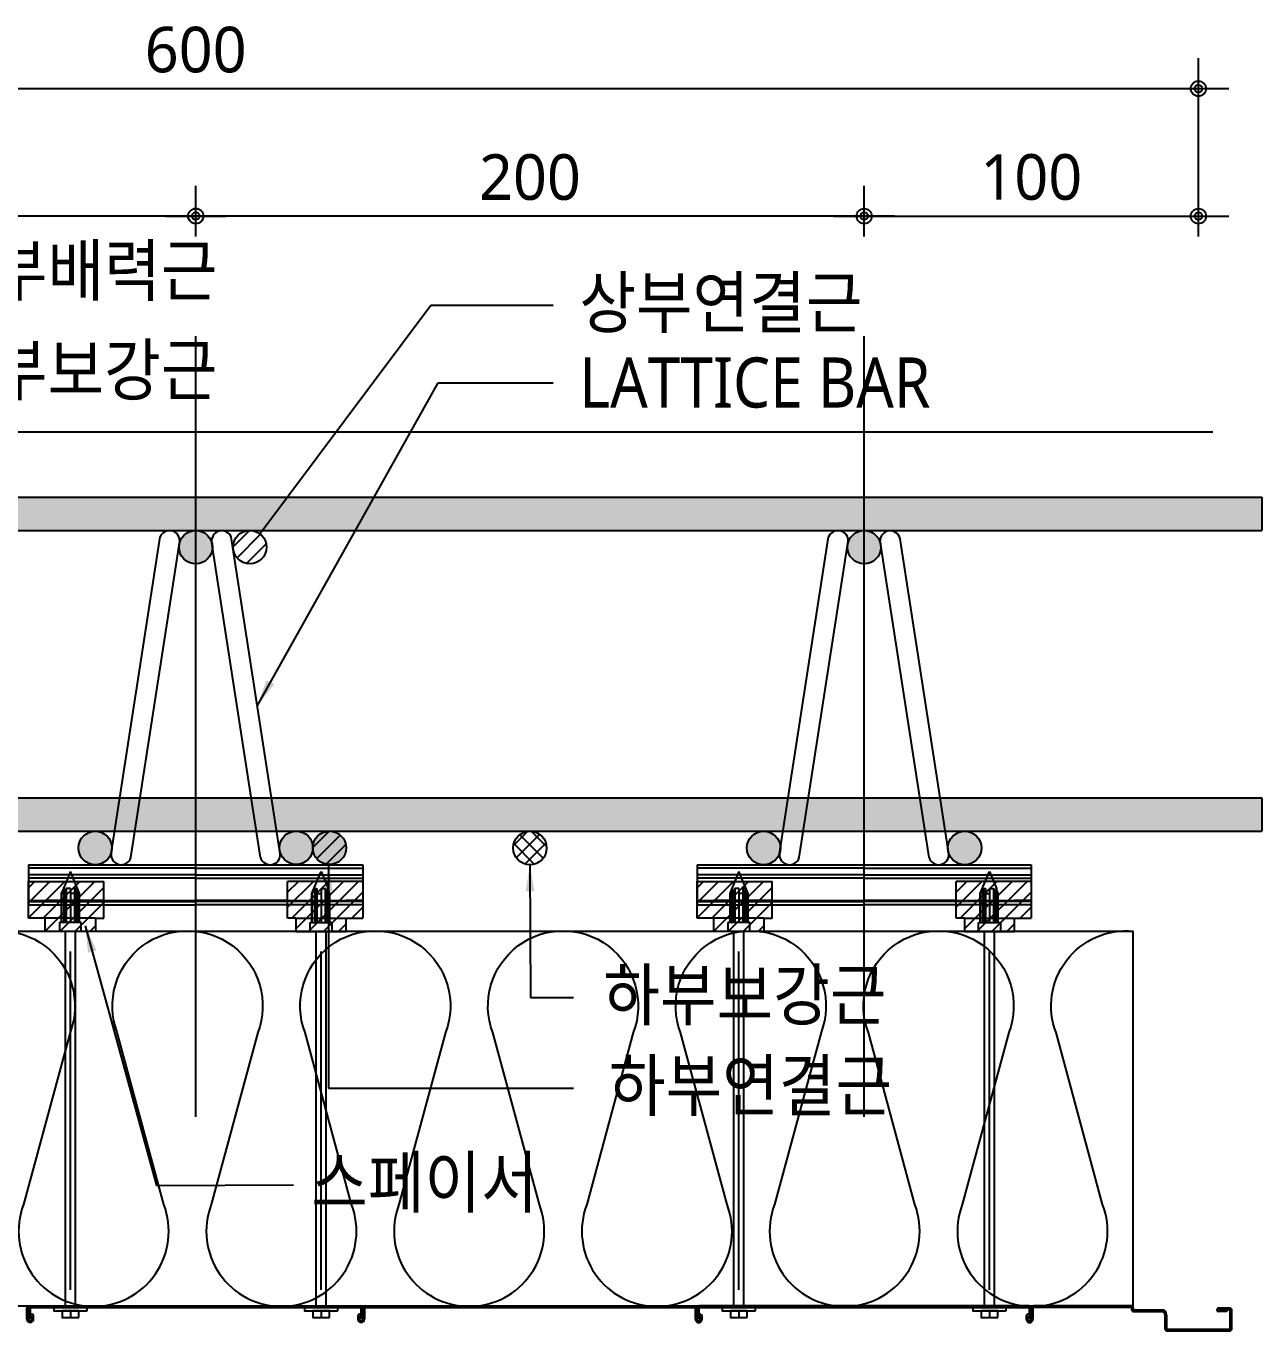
# Model space of a CAD drawing. Extents: x 10983 to 44623, y -18406 to 11294.
# Drawn here: x 13161 to 13974, y 2994 to 3853 of the extents above; entities that cross this region are included whole.
import ezdxf

# ---------------------------------------------------------------- set-up
doc = ezdxf.new("R2010")
doc.units = 0
doc.header["$LTSCALE"] = 100
doc.header["$MEASUREMENT"] = 0
doc.header["$PDMODE"] = 3
doc.header["$PDSIZE"] = 10
doc.linetypes.add('CEN', pattern=[62, 60, -1, 0, -1])
doc.layers.get('0').update_dxf_attribs({"linetype": 'CONTINUOUS'})
doc.layers.get('Defpoints').update_dxf_attribs({"color": 165, "linetype": 'CONTINUOUS'})
for name, color, linetype in [('D-TEX3', 9, 'CONTINUOUS'), ('DECK-CEN', 1, 'CEN'), ('DECK-LATTICE', 7, 'CONTINUOUS'), ('DECK-MAIN BAR', 2, 'CONTINUOUS'), ('E2', 7, 'CONTINUOUS'), ('INSUL', 8, 'CONTINUOUS'), ('TG-DIM', 7, 'CONTINUOUS'), ('스페이서', 9, 'CONTINUOUS'), ('이름', 7, 'CONTINUOUS')]:
    doc.layers.add(name, color=color, linetype=linetype)
doc.styles.add('H', font='malgun.ttf', dxfattribs={"width": 0.9})
doc.styles.add('SY Panel', font='malgun.ttf')
doc.styles.add('VICON TEXT', font='malgun.ttf')
doc.styles.add('맑은 고딕', font='malgun.ttf')
doc.dimstyles.new('SY-SHAPE DIM', dxfattribs={"dimscale": 2.5, "dimtxt": 12, "dimasz": 7, "dimexe": 3, "dimexo": 3, "dimgap": 1.5, "dimtad": 1, "dimdec": 0, "dimlunit": 6, "dimtxsty": 'SY Panel', "dimcen": 2.5, "dimclrt": 4, "dimadec": 0, "dimazin": 0, "dimtfac": 1, "dimtdec": 0, "dimtix": 1, "dimtmove": 0, "dimatfit": 3, "dimfxl": 1, "dimarcsym": 0})
doc.dimstyles.new('숫자치수선', dxfattribs={"dimscale": 0, "dimtxt": 15, "dimasz": 7, "dimexe": 0.5, "dimexo": 0.5, "dimgap": 4, "dimtad": 1, "dimdec": 4, "dimdsep": 46, "dimtxsty": '맑은 고딕', "dimcen": 0, "dimclrd": 256, "dimclre": 256, "dimclrt": 7, "dimaunit": 3, "dimadec": 0, "dimazin": 0, "dimtfac": 1, "dimtdec": 4, "dimtix": 1, "dimtmove": 2, "dimatfit": 3, "dimldrblk": 'CLOSEDBLANK', "dimfxl": 1, "dimtolj": 1, "dimarcsym": 0})

# ---------------------------------------------------------------- blocks, each defined once
blk = doc.blocks.new('DIMDOT')
at = {"color": 0}
blk.add_line((-2, 0), (2, 0), dxfattribs=at)
for radius in [0.5, 0.25]:
    blk.add_circle((0, 0), radius, dxfattribs=at)
blk = doc.blocks.new('*D69')
at = {"layer": 'Defpoints', "color": 0, "ltscale": 0.5}
for p in [(2432.51, 4102.17), (1112.51, 4004.34), (2432.51, 4004.34)]:
    blk.add_point(p, dxfattribs=at)
at = {"layer": '이름', "lineweight": -2}
for p, q in [((1112.51, 4004.84), (1112.51, 4122.17)), ((2432.51, 4004.84), (2432.51, 4122.17)), ((1122.51, 4102.17), (2422.51, 4102.17))]:
    blk.add_line(p, q, dxfattribs=at)
at = {"layer": '이름', "lineweight": -2, "ltscale": 0.5, "xscale": 10, "yscale": 10, "zscale": 10, "rotation": 180}
blk.add_blockref('DIMDOT', (1112.51, 4102.17), dxfattribs=at)
at = {"layer": '이름', "lineweight": -2, "ltscale": 0.5, "xscale": 10, "yscale": 10, "zscale": 10}
blk.add_blockref('DIMDOT', (2432.51, 4102.17), dxfattribs=at)
at = {"layer": '이름', "color": 7, "ltscale": 0.5, "insert": (1772.51, 4127.67), "char_height": 30, "attachment_point": 5, "style": 'VICON TEXT'}
blk.add_mtext('\\A1;600', dxfattribs=at)
blk = doc.blocks.new('_ClosedBlank')
at = {"color": 0, "linetype": 'ByBlock', "lineweight": -2}
for p, q in [((-1, 0.167), (0, 0)), ((-1, 0.167), (-1, -0.167)), ((0, 0), (-1, -0.167))]:
    blk.add_line(p, q, dxfattribs=at)
blk = doc.blocks.new('*D70')
at = {"layer": 'Defpoints', "color": 0, "ltscale": 0.5}
for p in [(1772.51, 4018.27), (1772.51, 4004.34), (2212.51, 4004.34)]:
    blk.add_point(p, dxfattribs=at)
at = {"layer": '이름', "lineweight": -2}
for p, q in [((1772.51, 4004.84), (1772.51, 4038.27)), ((2212.51, 4004.84), (2212.51, 4038.27)), ((2202.51, 4018.27), (1782.51, 4018.27))]:
    blk.add_line(p, q, dxfattribs=at)
at = {"layer": '이름', "lineweight": -2, "ltscale": 0.5, "xscale": 10, "yscale": 10, "zscale": 10, "rotation": 180}
blk.add_blockref('DIMDOT', (1772.51, 4018.27), dxfattribs=at)
at = {"layer": '이름', "lineweight": -2, "ltscale": 0.5, "xscale": 10, "yscale": 10, "zscale": 10}
blk.add_blockref('DIMDOT', (2212.51, 4018.27), dxfattribs=at)
at = {"layer": '이름', "color": 7, "ltscale": 0.5, "insert": (1992.51, 4043.77), "char_height": 30, "attachment_point": 5, "style": 'VICON TEXT'}
blk.add_mtext('\\A1;200', dxfattribs=at)
blk = doc.blocks.new('*D71')
at = {"layer": 'Defpoints', "color": 0, "ltscale": 0.5}
for p in [(1332.51, 4018.3), (1332.51, 4004.34), (1772.51, 4004.34)]:
    blk.add_point(p, dxfattribs=at)
at = {"layer": '이름', "lineweight": -2}
for p, q in [((1332.51, 4004.84), (1332.51, 4038.3)), ((1772.51, 4004.84), (1772.51, 4038.3)), ((1762.51, 4018.3), (1342.51, 4018.3))]:
    blk.add_line(p, q, dxfattribs=at)
at = {"layer": '이름', "lineweight": -2, "ltscale": 0.5, "xscale": 10, "yscale": 10, "zscale": 10, "rotation": 180}
blk.add_blockref('DIMDOT', (1332.51, 4018.3), dxfattribs=at)
at = {"layer": '이름', "lineweight": -2, "ltscale": 0.5, "xscale": 10, "yscale": 10, "zscale": 10}
blk.add_blockref('DIMDOT', (1772.51, 4018.3), dxfattribs=at)
at = {"layer": '이름', "color": 7, "ltscale": 0.5, "insert": (1552.51, 4043.8), "char_height": 30, "attachment_point": 5, "style": 'VICON TEXT'}
blk.add_mtext('\\A1;200', dxfattribs=at)
blk = doc.blocks.new('*D73')
at = {"layer": 'Defpoints', "color": 0, "ltscale": 0.5}
for p in [(2432.51, 4018.25), (2212.51, 4004.34), (2432.51, 4004.34)]:
    blk.add_point(p, dxfattribs=at)
at = {"layer": '이름', "lineweight": -2}
for p, q in [((2212.51, 4004.84), (2212.51, 4038.25)), ((2432.51, 4004.84), (2432.51, 4038.25)), ((2222.51, 4018.25), (2422.51, 4018.25))]:
    blk.add_line(p, q, dxfattribs=at)
at = {"layer": '이름', "lineweight": -2, "ltscale": 0.5, "xscale": 10, "yscale": 10, "zscale": 10, "rotation": 180}
blk.add_blockref('DIMDOT', (2212.51, 4018.25), dxfattribs=at)
at = {"layer": '이름', "lineweight": -2, "ltscale": 0.5, "xscale": 10, "yscale": 10, "zscale": 10}
blk.add_blockref('DIMDOT', (2432.51, 4018.25), dxfattribs=at)
at = {"layer": '이름', "color": 7, "ltscale": 0.5, "insert": (2322.51, 4043.83), "char_height": 30, "attachment_point": 5, "style": 'VICON TEXT'}
blk.add_mtext('\\A1;100', dxfattribs=at)
blk = doc.blocks.new('TERA -INF')
at = {"layer": 'DECK-LATTICE', "true_color": 0xc7c8ca}
h = blk.add_hatch(color=9, dxfattribs=at)
h.dxf.hatch_style = 1
h.paths.add_polyline_path([(1090.50678, 3833.37185), (1090.50678, 3811.37185), (2474.3069, 3811.37185), (2474.3069, 3833.37185)])
h = blk.add_hatch(color=9, dxfattribs=at)
h.dxf.hatch_style = 1
h.paths.add_polyline_path([(2474.3069, 3635.35988), (2262.473, 3635.35988), (2265.87043, 3613.35988), (2474.3069, 3613.35988)])
h.paths.add_polyline_path([(2249.11752, 3635.35988), (2175.89615, 3635.35988), (2172.49855, 3613.35988), (2252.51514, 3613.35988)])
h.paths.add_polyline_path([(2162.54092, 3635.35988), (1822.473, 3635.35988), (1825.87043, 3613.35988), (2159.1434, 3613.35988)])
h.paths.add_polyline_path([(2175.89615, 3635.35988), (2162.54092, 3635.35988), (2159.1434, 3613.35988), (2172.49855, 3613.35988)])
h.paths.add_polyline_path([(2262.473, 3635.35988), (2249.11752, 3635.35988), (2252.51514, 3613.35988), (2265.87043, 3613.35988)])
h.paths.add_polyline_path([(1822.473, 3635.35988), (1809.11752, 3635.35988), (1812.51514, 3613.35988), (1825.87043, 3613.35988)])
h.paths.add_polyline_path([(1809.11752, 3635.35988), (1735.89615, 3635.35988), (1732.49855, 3613.35988), (1812.51514, 3613.35988)])
h.paths.add_polyline_path([(1735.89615, 3635.35988), (1722.54092, 3635.35988), (1719.1434, 3613.35988), (1732.49855, 3613.35988)])
h.paths.add_polyline_path([(1722.54092, 3635.35988), (1382.473, 3635.35988), (1385.87043, 3613.35988), (1719.1434, 3613.35988)])
h.paths.add_polyline_path([(1382.473, 3635.35988), (1369.11752, 3635.35988), (1372.51514, 3613.35988), (1385.87043, 3613.35988)])
h.paths.add_polyline_path([(1369.11752, 3635.35988), (1295.89615, 3635.35988), (1292.49855, 3613.35988), (1372.51514, 3613.35988)])
h.paths.add_polyline_path([(1295.89615, 3635.35988), (1282.54092, 3635.35988), (1279.1434, 3613.35988), (1292.49855, 3613.35988)])
h.paths.add_polyline_path([(1282.54092, 3635.35988), (1090.50678, 3635.35988), (1090.50678, 3613.35988), (1279.1434, 3613.35988)])
at = {"layer": 'DECK-MAIN BAR'}
h = blk.add_hatch(color=166, dxfattribs=at)
h.dxf.hatch_style = 1
h.paths.add_polyline_path([(1343.50685, 3800.35987, 1), (1321.50685, 3800.35987, 1)])
h.paths.add_polyline_path([(1783.50685, 3800.35987, 1), (1761.50685, 3800.35987, 1)])
h.paths.add_polyline_path([(2223.50685, 3800.35987, 1), (2201.50685, 3800.35987, 1)])
h = blk.add_hatch(dxfattribs=at)
h.set_pattern_fill('ANSI31', color=166, scale=2.2)
h.set_pattern_definition([(45, (-9341.8025, 1408.5886), (-4.939141, 4.939141), [])])
h.paths.add_polyline_path([(1819.11779, 3800.39151, 0.396802902), (1808.77528, 3811.37185), (1807.4603, 3811.37185, 0.396802902), (1797.11779, 3800.39151, 1)])
h = blk.add_hatch(color=14, dxfattribs=at)
h.dxf.hatch_style = 1
h.paths.add_polyline_path([(1277.33438, 3602.35988, 1), (1255.33438, 3602.35988, 1)])
h.paths.add_polyline_path([(1409.67939, 3602.35988, 1), (1387.67939, 3602.35988, 1)])
h.paths.add_polyline_path([(1717.33439, 3602.35988, 1), (1695.33439, 3602.35988, 1)])
h.paths.add_polyline_path([(1871.55204, 3602.47063, -0.948000914), (1849.61465, 3601.29862, -0.947147647), (1827.67939, 3602.4903, -0.948000914), (1849.61678, 3603.66231, -0.947147647)])
h.paths.add_polyline_path([(2157.33438, 3602.35988, 1), (2135.33438, 3602.35988, 1)])
h.paths.add_polyline_path([(2289.67939, 3602.35988, 1), (2267.67939, 3602.35988, 1)])
h = blk.add_hatch(dxfattribs=at)
h.set_pattern_fill('ANSI31', color=14, scale=2.2)
h.set_pattern_definition([(45, (-9289.368, 1210.668), (-4.939141, 4.939141), [])])
h.paths.add_polyline_path([(1871.55204, 3602.47063, 0.396802902), (1861.20953, 3613.45096), (1859.89455, 3613.45096, 0.396802902), (1849.55204, 3602.47063, 1)])
h = blk.add_hatch(dxfattribs=at)
h.set_pattern_fill('ANSI37', color=14, scale=2.2)
h.set_pattern_definition([(45, (-8901.8025, 1210.577), (-4.939141, 4.939141), []), (135, (-8901.8025, 1210.577), (-4.939141, -4.939141), [])])
h.paths.add_polyline_path([(2003.50684, 3602.35988, 1), (1981.50684, 3602.35988, 1)])
at = {"layer": '스페이서'}
h = blk.add_hatch(dxfattribs=at)
h.set_pattern_fill('ANSI31', color=256, scale=2.2)
h.set_pattern_definition([(45, (-560.25, 4301.746), (-4.93914, 4.93914), [])])
h.paths.add_polyline_path([(1662.50685, 3580.35988), (1712.00685, 3580.35988), (1712.00685, 3556.15988), (1662.50685, 3556.15988)])
h.paths.add_polyline_path([(1673.50685, 3556.15988), (1706.50685, 3556.15988), (1706.50685, 3547.35988), (1673.50685, 3547.35988)])
h = blk.add_hatch(dxfattribs=at)
h.set_pattern_fill('ANSI31', color=256, scale=2.2)
h.set_pattern_definition([(45, (-722.621, 4301.746), (-4.93914, 4.93914), [])])
h.paths.add_polyline_path([(1882.50685, 3580.35988), (1833.00685, 3580.35988), (1833.00685, 3556.15988), (1882.50685, 3556.15988)])
h.paths.add_polyline_path([(1871.50685, 3556.15988), (1838.50685, 3556.15988), (1838.50685, 3547.35988), (1871.50685, 3547.35988)])
h = blk.add_hatch(dxfattribs=at)
h.set_pattern_fill('ANSI31', color=256, scale=2.2)
h.set_pattern_definition([(45, (-120.25, 4301.746), (-4.93914, 4.93914), [])])
h.paths.add_polyline_path([(2102.50685, 3580.35988), (2152.00685, 3580.35988), (2152.00685, 3556.15988), (2102.50685, 3556.15988)])
h.paths.add_polyline_path([(2113.50685, 3556.15988), (2146.50685, 3556.15988), (2146.50685, 3547.35988), (2113.50685, 3547.35988)])
h = blk.add_hatch(dxfattribs=at)
h.set_pattern_fill('ANSI31', color=256, scale=2.2)
h.set_pattern_definition([(45, (-282.621, 4301.746), (-4.93914, 4.93914), [])])
h.paths.add_polyline_path([(2322.50685, 3580.35988), (2273.00685, 3580.35988), (2273.00685, 3556.15988), (2322.50685, 3556.15988)])
h.paths.add_polyline_path([(2311.50685, 3556.15988), (2278.50685, 3556.15988), (2278.50685, 3547.35988), (2311.50685, 3547.35988)])
for p, q in [((1090.50678, 3876.25988), (2442.07697, 3876.25988)), ((1661.40685, 3292.20998), (1661.40685, 3299.35997)), ((1662.50688, 3292.20998), (1662.50688, 3299.35997)), ((1663.60681, 3299.35997), (1663.60681, 3294.40997)), ((1664.15688, 3301.00997), (1880.85684, 3301.00997)), ((1664.15688, 3299.90996), (1880.85684, 3299.90996)), ((1881.40681, 3294.40997), (1881.40681, 3299.35997)), ((1882.50684, 3292.20998), (1882.50684, 3299.35997)), ((1883.60683, 3299.35997), (1883.60683, 3292.20998)), ((1884.15684, 3301.00997), (2100.85686, 3301.00997)), ((1884.15684, 3299.90996), (2100.85686, 3299.90996)), ((2101.40683, 3292.20998), (2101.40683, 3299.35997)), ((2102.50686, 3292.20998), (2102.50686, 3299.35997)), ((2103.60684, 3299.35997), (2103.60684, 3294.40997)), ((2320.85685, 3301.00997), (2104.15686, 3301.00997)), ((2104.15686, 3299.90996), (2320.85685, 3299.90996)), ((2321.40684, 3294.40997), (2321.40684, 3299.35997)), ((2322.50685, 3292.20998), (2322.50685, 3299.35997)), ((2323.60683, 3299.35997), (2323.60683, 3292.20998)), ((2388.2869, 3301.00997), (2324.15685, 3301.00997)), ((2388.28731, 3299.90996), (2324.15685, 3299.90996)), ((2388.50685, 3299.68996), (2388.50685, 3298.58998)), ((2389.60686, 3299.68996), (2389.60686, 3298.58998)), ((2389.8268, 3298.36996), (2408.30685, 3298.36996)), ((2453.18691, 3299.46997), (2445.70684, 3299.46997)), ((2451.20685, 3298.36996), (2445.70684, 3298.36996)), ((2451.20685, 3298.36996), (2451.20685, 3297.26998)), ((2453.18691, 3298.36996), (2451.20685, 3298.36996)), ((2453.40685, 3285.82998), (2453.40685, 3298.14996)), ((2454.50685, 3285.82998), (2454.50685, 3298.14996)), ((1663.60681, 3292.20998), (1663.60681, 3294.40997)), ((1664.70685, 3292.20998), (1664.70685, 3294.40997)), ((1665.80688, 3292.20998), (1665.80688, 3294.40997)), ((1879.20684, 3294.40997), (1879.20684, 3292.20998)), ((1880.30683, 3294.40997), (1880.30683, 3292.20998)), ((1881.40681, 3294.40997), (1881.40681, 3292.20998)), ((2103.60684, 3292.20998), (2103.60684, 3294.40997)), ((2104.70683, 3292.20998), (2104.70683, 3294.40997)), ((2105.80686, 3292.20998), (2105.80686, 3294.40997)), ((2319.20685, 3294.40997), (2319.20685, 3292.20998)), ((2320.30683, 3294.40997), (2320.30683, 3292.20998)), ((2321.40684, 3294.40997), (2321.40684, 3292.20998)), ((2389.8268, 3297.26998), (2408.30685, 3297.26998)), ((2410.50684, 3295.06996), (2410.50684, 3285.82998)), ((2411.60685, 3295.06996), (2411.60685, 3285.82998)), ((2451.20685, 3297.26998), (2445.70684, 3297.26998)), ((2411.8268, 3285.60998), (2453.18691, 3285.60998)), ((2411.8268, 3284.50997), (2453.18691, 3284.50997))]:
    blk.add_line(p, q)
at = {"linetype": 'ByBlock'}
for p, q in [((1686.70685, 3299.90996), (1686.70685, 3547.35988)), ((1693.30685, 3299.90996), (1693.30685, 3547.35988)), ((1851.70685, 3299.90996), (1851.70685, 3547.35988)), ((1858.30685, 3299.90996), (1858.30685, 3547.35988)), ((2126.70685, 3299.90996), (2126.70685, 3547.35988)), ((2133.30685, 3299.90996), (2133.30685, 3547.35988)), ((2291.70685, 3299.90996), (2291.70685, 3547.35988)), ((2298.30685, 3299.90996), (2298.30685, 3547.35988)), ((1686.70685, 3301.00996), (1686.70685, 3534.15988)), ((1693.30685, 3301.00996), (1693.30685, 3534.15988)), ((1851.70685, 3301.00996), (1851.70685, 3534.15988)), ((1858.30685, 3301.00996), (1858.30685, 3534.15988)), ((2126.70685, 3301.00996), (2126.70685, 3534.15988)), ((2133.30685, 3301.00996), (2133.30685, 3534.15988)), ((2291.70685, 3301.00996), (2291.70685, 3534.15988)), ((2298.30685, 3301.00996), (2298.30685, 3534.15988))]:
    blk.add_line(p, q, dxfattribs=at)
for centre, radius, start, end in [((1660.85688, 3299.35997), 1.65, 0.00000865, 89.9999975), ((1660.85688, 3299.35997), 0.55, 0.00000865, 89.9999975), ((1664.15688, 3299.35997), 1.65, 89.9999975, 180), ((1664.15688, 3299.35997), 0.55, 89.9999975, 180), ((1880.85684, 3299.35997), 1.65, 0.00000865, 89.9999975), ((1880.85684, 3299.35997), 0.55, 0.00000865, 89.9999975), ((1884.15684, 3299.35997), 1.65, 89.9999975, 180), ((1884.15684, 3299.35997), 0.55, 89.9999975, 180), ((2100.85686, 3299.35997), 1.65, 0.00000865, 89.9999975), ((2100.85686, 3299.35997), 0.55, 0.00000501, 89.9999975), ((2104.15686, 3299.35997), 1.65, 89.9999975, 180), ((2104.15686, 3299.35997), 0.55, 89.9999975, 180), ((2320.85685, 3299.35997), 1.65, 0.00000865, 89.9999975), ((2320.85685, 3299.35997), 0.55, 0.00000865, 89.9999975), ((2324.15685, 3299.35997), 1.65, 89.9999975, 180), ((2324.15685, 3299.35997), 0.55, 89.9999975, 180), ((2388.2869, 3299.68996), 1.32, 0.00000501, 89.9999975), ((2388.2869, 3299.68996), 0.22, 0.00000501, 89.9999975), ((2389.8268, 3298.58998), 1.32, 180, 270.0000025), ((2389.8268, 3298.58998), 0.22, 180, 270.0000025), ((2408.30685, 3295.06996), 3.3, 0.00000501, 89.9999975), ((2445.70684, 3298.36996), 1.1, 89.9999975, 270.0000025), ((2453.18691, 3298.14996), 1.32, 0.00000501, 89.9999975), ((2453.18691, 3298.14996), 0.22, 0.00000501, 89.9999975), ((1663.60681, 3292.20998), 2.2, 180, 359.99999499), ((1663.60681, 3292.20998), 1.1, 180, 0.00000865), ((1664.70685, 3294.40997), 1.1, 359.99999499, 180), ((1881.40681, 3292.20998), 2.2, 180, 359.99999499), ((1880.30683, 3294.40997), 1.1, 359.99999499, 180), ((1881.40681, 3292.20998), 1.1, 180.00001002, 0.00000865), ((2103.60684, 3292.20998), 2.2, 180, 0.00000501), ((2103.60684, 3292.20998), 1.1, 180, 0.00000865), ((2104.70683, 3294.40997), 1.1, 0.00000501, 180), ((2320.30683, 3294.40997), 1.1, 359.99999499, 180), ((2321.40684, 3292.20998), 2.2, 180, 0.00000501), ((2321.40684, 3292.20998), 1.1, 180, 0.00000865), ((2408.30685, 3295.06996), 2.2, 0.00000501, 89.9999975), ((2411.8268, 3285.82998), 1.32, 180, 270.0000025), ((2411.8268, 3285.82998), 0.22, 180, 270.0000025), ((2453.18691, 3285.82998), 1.32, 270.0000025, 0.00000501), ((2453.18691, 3285.82998), 0.22, 270.0000025, 0.00000501)]:
    blk.add_arc(centre, radius, start, end)
at = {"layer": 'DECK-CEN', "color": 252, "ltscale": 0.5, "true_color": 0x939598}
for p, q in [((1772.50685, 3425.49201), (1772.50685, 3939.2401)), ((2212.50685, 3425.49201), (2212.50685, 3939.2401))]:
    blk.add_line(p, q, dxfattribs=at)
at = {"layer": 'DECK-CEN', "ltscale": 0.5}
for p, q in [((1690.00685, 3311.45584), (1690.00685, 3534.15988)), ((1690.00685, 3311.45584), (1690.00685, 3532.06042)), ((1855.00685, 3311.45584), (1855.00685, 3534.15988)), ((1855.00685, 3311.45584), (1855.00685, 3532.06042)), ((2130.00685, 3311.45584), (2130.00685, 3534.15988)), ((2130.00685, 3311.45584), (2130.00685, 3532.06042)), ((2295.00685, 3311.45584), (2295.00685, 3534.15988)), ((2295.00685, 3311.45584), (2295.00685, 3532.06042))]:
    blk.add_line(p, q, dxfattribs=at)
at = {"layer": 'DECK-LATTICE'}
for p, q in [((1090.50678, 3833.37185), (2474.3069, 3833.37185)), ((2474.3069, 3833.37185), (2474.3069, 3811.37185)), ((1090.50678, 3811.37185), (2474.3069, 3811.37185)), ((1090.50678, 3635.35988), (2474.3069, 3635.35988)), ((2474.3069, 3635.35988), (2474.3069, 3613.35988)), ((1090.50678, 3613.35988), (2474.3069, 3613.35988))]:
    blk.add_line(p, q, dxfattribs=at)
at = {"layer": 'DECK-LATTICE', "ltscale": 0.5}
for p, q in [((1716.86216, 3598.58814), (1749.06452, 3807.10833)), ((1828.15151, 3598.58872), (1796.13645, 3805.90179)), ((2156.86214, 3598.58804), (2189.06452, 3807.10833)), ((2268.1515, 3598.58882), (2236.13645, 3805.90179)), ((1729.82018, 3596.01702), (1761.98491, 3804.28853)), ((1815.19351, 3596.01713), (1782.99225, 3804.52404)), ((2169.82018, 3596.01706), (2201.98491, 3804.28853)), ((2255.19351, 3596.01713), (2222.99225, 3804.52404))]:
    blk.add_line(p, q, dxfattribs=at)
for centre, radius, start, end in [((1755.27071, 3804.53459), 6.7187, 357.90113202, 157.47602084), ((1789.63614, 3804.52808), 6.64389, 11.93278211, 180.03478731), ((2195.27071, 3804.53459), 6.7187, 357.90113202, 157.47602084), ((2229.63614, 3804.52808), 6.64389, 11.93278211, 180.03478731), ((1723.4803, 3598.00376), 6.64389, 174.94803384, 342.60142599), ((1821.53343, 3598.00376), 6.64389, 197.39857401, 5.05196616), ((2163.48029, 3598.00376), 6.64389, 174.94803384, 342.60142599), ((2261.53342, 3598.00376), 6.64389, 197.39857401, 5.05196616)]:
    blk.add_arc(centre, radius, start, end, dxfattribs=at)
at = {"layer": 'DECK-MAIN BAR', "color": 166, "ltscale": 0.5}
for centre in [(1772.50685, 3800.35987), (2212.50685, 3800.35987)]:
    blk.add_circle(centre, 11, dxfattribs=at)
at = {"layer": 'DECK-MAIN BAR', "color": 166}
blk.add_circle((1808.11779, 3800.39151), 11, dxfattribs=at)
at = {"layer": 'DECK-MAIN BAR', "color": 14, "ltscale": 0.5}
for centre in [(1706.33439, 3602.35988), (1838.67939, 3602.4903), (2146.33438, 3602.35988), (2278.67939, 3602.35988)]:
    blk.add_circle(centre, 11, dxfattribs=at)
at = {"layer": 'DECK-MAIN BAR', "color": 14}
for centre in [(1860.55204, 3602.47063), (1992.50684, 3602.35988)]:
    blk.add_circle(centre, 11, dxfattribs=at)
at = {"layer": 'E2', "linetype": 'ByBlock'}
for p, q in [((1690.00685, 3297.70996), (1690.00685, 3293.30996)), ((1690.00685, 3297.70996), (1690.00685, 3293.30996)), ((1855.00685, 3297.70996), (1855.00685, 3293.30996)), ((1855.00685, 3297.70996), (1855.00685, 3293.30996)), ((2130.00685, 3297.70996), (2130.00685, 3293.30996)), ((2130.00685, 3297.70996), (2130.00685, 3293.30996)), ((2295.00685, 3297.70996), (2295.00685, 3293.30996)), ((2295.00685, 3297.70996), (2295.00685, 3293.30996))]:
    blk.add_line(p, q, dxfattribs=at)
for points in [[(1701.00685, 3297.70996), (1701.00685, 3299.90996), (1679.00685, 3299.90996), (1679.00685, 3297.70996)], [(1701.00685, 3297.70996), (1701.00685, 3299.90996), (1679.00685, 3299.90996), (1679.00685, 3297.70996)], [(1866.00685, 3297.70996), (1866.00685, 3299.90996), (1844.00685, 3299.90996), (1844.00685, 3297.70996)], [(1866.00685, 3297.70996), (1866.00685, 3299.90996), (1844.00685, 3299.90996), (1844.00685, 3297.70996)], [(2141.00685, 3297.70996), (2141.00685, 3299.90996), (2119.00685, 3299.90996), (2119.00685, 3297.70996)], [(2141.00685, 3297.70996), (2141.00685, 3299.90996), (2119.00685, 3299.90996), (2119.00685, 3297.70996)], [(2306.00685, 3297.70996), (2306.00685, 3299.90996), (2284.00685, 3299.90996), (2284.00685, 3297.70996)], [(2306.00685, 3297.70996), (2306.00685, 3299.90996), (2284.00685, 3299.90996), (2284.00685, 3297.70996)], [(1695.50685, 3293.30996), (1695.50685, 3297.70996), (1684.50685, 3297.70996), (1684.50685, 3293.30996)], [(1695.50685, 3293.30996), (1695.50685, 3297.70996), (1684.50685, 3297.70996), (1684.50685, 3293.30996)], [(1860.50685, 3293.30996), (1860.50685, 3297.70996), (1849.50685, 3297.70996), (1849.50685, 3293.30996)], [(1860.50685, 3293.30996), (1860.50685, 3297.70996), (1849.50685, 3297.70996), (1849.50685, 3293.30996)], [(2135.50685, 3293.30996), (2135.50685, 3297.70996), (2124.50685, 3297.70996), (2124.50685, 3293.30996)], [(2135.50685, 3293.30996), (2135.50685, 3297.70996), (2124.50685, 3297.70996), (2124.50685, 3293.30996)], [(2300.50685, 3293.30996), (2300.50685, 3297.70996), (2289.50685, 3297.70996), (2289.50685, 3293.30996)], [(2300.50685, 3293.30996), (2300.50685, 3297.70996), (2289.50685, 3297.70996), (2289.50685, 3293.30996)]]:
    blk.add_lwpolyline(points, close=True, dxfattribs=at)
at = {"layer": 'INSUL'}
blk.add_lwpolyline([(1597.3196, 3480.84305, -1.449197861), (1689.76244, 3480.84305), (1659.11294, 3367.63764, 0.524855656), (1705.33436, 3300.65365, 0.524855656), (1751.55579, 3367.63764), (1720.90629, 3480.84305, -1.449197861), (1813.34913, 3480.84305), (1782.69963, 3367.63764, 0.524855656), (1828.92106, 3300.65365, 0.524855656), (1875.14248, 3367.63764), (1844.49298, 3480.84305, -1.449197861), (1936.93582, 3480.84305), (1906.28632, 3367.63764, 0.524855656), (1952.50775, 3300.65365, 0.524855656), (1998.72917, 3367.63764), (1968.07967, 3480.84305, -1.449197861), (2060.52251, 3480.84305), (2029.87301, 3367.63764, 0.524855656), (2076.09444, 3300.65365, 0.524855656), (2122.31586, 3367.63764), (2091.66636, 3480.84305, -1.449197861), (2184.1092, 3480.84305), (2153.4597, 3367.63764, 0.524855656), (2199.68113, 3300.65365, 0.524855656), (2245.90255, 3367.63764), (2215.25305, 3480.84305, -1.449197861), (2307.69589, 3480.84305), (2277.0464, 3367.63764, 0.524855656), (2323.26782, 3300.65365, 0.524855656), (2369.48924, 3367.63764), (2338.83974, 3480.84305, -0.55465876), (2389.60686, 3547.61761, -0.55465876)], format="xyb", dxfattribs=at)
blk.add_lwpolyline([(1093.32017, 3301.00997), (2389.60686, 3301.00997), (2389.60686, 3547.35988), (1093.32017, 3547.35988)], close=True, dxfattribs=at)
at = {"layer": '스페이서'}
for p, q in [((1662.50685, 3591.35987), (1662.50685, 3564.95988)), ((1662.50685, 3591.35987), (1882.50685, 3591.35987)), ((1882.50685, 3591.35987), (1882.50685, 3556.15988)), ((2102.50685, 3591.35988), (2102.50685, 3564.95988)), ((2102.50685, 3591.35988), (2322.50685, 3591.35988)), ((2322.50685, 3591.35988), (2322.50685, 3556.15988)), ((1772.50685, 3589.15988), (1662.50685, 3589.15988)), ((1772.50685, 3584.75987), (1662.50685, 3584.75987)), ((1772.50685, 3582.55987), (1662.50685, 3582.55987)), ((1690.00685, 3586.95988), (1685.38685, 3575.80621)), ((1696.05685, 3572.35389), (1690.00685, 3586.95988)), ((1772.50685, 3589.15988), (1882.50685, 3589.15988)), ((1772.50685, 3584.75987), (1882.50685, 3584.75987)), ((1772.50685, 3582.55987), (1882.50685, 3582.55987)), ((1848.95685, 3572.35389), (1855.00685, 3586.95988)), ((1855.00685, 3586.95988), (1859.62685, 3575.80621)), ((2212.50685, 3589.15988), (2102.50685, 3589.15988)), ((2212.50685, 3584.75988), (2102.50685, 3584.75988)), ((2212.50685, 3582.55988), (2102.50685, 3582.55988)), ((2130.00685, 3586.95988), (2125.38685, 3575.80622)), ((2136.05685, 3572.35389), (2130.00685, 3586.95988)), ((2212.50685, 3589.15988), (2322.50685, 3589.15988)), ((2212.50685, 3584.75988), (2322.50685, 3584.75988)), ((2212.50685, 3582.55988), (2322.50685, 3582.55988)), ((2288.95685, 3572.35389), (2295.00685, 3586.95988)), ((2295.00685, 3586.95988), (2299.62685, 3575.80622)), ((1662.50685, 3580.35988), (1712.00685, 3580.35988)), ((1662.50685, 3556.15988), (1662.50685, 3580.35988)), ((1684.25296, 3572.35389), (1685.61297, 3575.80621)), ((1685.38685, 3575.80621), (1685.38685, 3553.29988)), ((1685.38685, 3575.80621), (1685.61297, 3575.80621)), ((1685.61297, 3575.80621), (1685.61297, 3553.29988)), ((1687.29129, 3575.80621), (1686.45075, 3572.35389)), ((1690.00685, 3575.80621), (1687.29129, 3575.80621)), ((1687.29129, 3575.80621), (1687.29129, 3553.29988)), ((1690.00685, 3575.80621), (1690.00685, 3553.29988)), ((1694.40074, 3575.80621), (1692.72242, 3575.80621)), ((1692.72242, 3575.80621), (1692.72242, 3553.29988)), ((1692.72242, 3575.80621), (1693.56296, 3572.35389)), ((1695.76075, 3572.35389), (1694.40074, 3575.80621)), ((1694.40074, 3575.80621), (1694.40074, 3553.29988)), ((1712.00685, 3579.06307), (1712.00685, 3580.35988)), ((1712.00685, 3556.15988), (1712.00685, 3579.06308)), ((1882.50685, 3580.35988), (1833.00685, 3580.35988)), ((1833.00685, 3579.06307), (1833.00685, 3580.35988)), ((1833.00685, 3556.15988), (1833.00685, 3579.06308)), ((1849.25296, 3572.35389), (1850.61297, 3575.80621)), ((1850.61297, 3575.80621), (1852.29129, 3575.80621)), ((1850.61297, 3575.80621), (1850.61297, 3553.29988)), ((1852.29129, 3575.80621), (1851.45075, 3572.35389)), ((1852.29129, 3575.80621), (1852.29129, 3553.29988)), ((1855.00685, 3575.80621), (1857.72242, 3575.80621)), ((1855.00685, 3575.80621), (1855.00685, 3553.29988)), ((1857.72242, 3575.80621), (1858.56296, 3572.35389)), ((1857.72242, 3575.80621), (1857.72242, 3553.29988)), ((1859.62685, 3575.80621), (1859.40074, 3575.80621)), ((1859.40074, 3575.80621), (1859.40074, 3553.29988)), ((1860.76075, 3572.35389), (1859.40074, 3575.80621)), ((1859.62685, 3575.80621), (1859.62685, 3553.29988)), ((2102.50685, 3580.35988), (2152.00685, 3580.35988)), ((2102.50685, 3556.15988), (2102.50685, 3580.35988)), ((2124.25296, 3572.35389), (2125.61297, 3575.80622)), ((2125.38685, 3575.80622), (2125.38685, 3553.29988)), ((2125.38685, 3575.80622), (2125.61297, 3575.80622)), ((2125.61297, 3575.80622), (2125.61297, 3553.29988)), ((2127.29129, 3575.80622), (2126.45075, 3572.35389)), ((2130.00685, 3575.80622), (2127.29129, 3575.80622)), ((2127.29129, 3575.80622), (2127.29129, 3553.29988)), ((2130.00685, 3575.80622), (2130.00685, 3553.29988)), ((2134.40074, 3575.80622), (2132.72242, 3575.80622)), ((2132.72242, 3575.80622), (2132.72242, 3553.29988)), ((2132.72242, 3575.80622), (2133.56296, 3572.35389)), ((2135.76075, 3572.35389), (2134.40074, 3575.80622)), ((2134.40074, 3575.80622), (2134.40074, 3553.29988)), ((2152.00685, 3579.06307), (2152.00685, 3580.35988)), ((2152.00685, 3556.15988), (2152.00685, 3579.06308)), ((2322.50685, 3580.35988), (2273.00685, 3580.35988)), ((2273.00685, 3579.06307), (2273.00685, 3580.35988)), ((2273.00685, 3556.15988), (2273.00685, 3579.06308)), ((2289.25296, 3572.35389), (2290.61297, 3575.80622)), ((2290.61297, 3575.80622), (2292.29129, 3575.80622)), ((2290.61297, 3575.80622), (2290.61297, 3553.29988)), ((2292.29129, 3575.80622), (2291.45075, 3572.35389)), ((2292.29129, 3575.80622), (2292.29129, 3553.29988)), ((2295.00685, 3575.80622), (2297.72242, 3575.80622)), ((2295.00685, 3575.80622), (2295.00685, 3553.29988)), ((2297.72242, 3575.80622), (2298.56296, 3572.35389)), ((2297.72242, 3575.80622), (2297.72242, 3553.29988)), ((2299.62685, 3575.80622), (2299.40074, 3575.80622)), ((2299.40074, 3575.80622), (2299.40074, 3553.29988)), ((2300.76075, 3572.35389), (2299.40074, 3575.80622)), ((2299.62685, 3575.80622), (2299.62685, 3553.29988)), ((1662.50685, 3567.90176), (1673.50754, 3567.90176)), ((1662.50685, 3567.18519), (1712.00562, 3567.18519)), ((1662.50685, 3564.95988), (1712.00562, 3564.95988)), ((1712.00685, 3567.90176), (1673.50685, 3567.90176)), ((1685.61293, 3572.35389), (1684.25296, 3572.35389)), ((1684.25296, 3553.29988), (1684.25296, 3572.35389)), ((1686.45075, 3572.35389), (1685.61293, 3572.35389)), ((1686.45075, 3553.29988), (1686.45075, 3572.35389)), ((1692.72239, 3572.35389), (1690.00685, 3572.35389)), ((1693.56296, 3572.35389), (1692.72239, 3572.35389)), ((1693.56296, 3553.29988), (1693.56296, 3572.35389)), ((1695.50685, 3567.15988), (1695.50685, 3564.95988)), ((1696.05685, 3572.35389), (1695.76075, 3572.35389)), ((1695.76075, 3553.29988), (1695.76075, 3572.35389)), ((1696.05685, 3553.29988), (1696.05685, 3572.35389)), ((1712.00685, 3567.90176), (1772.50685, 3567.90176)), ((1712.00685, 3567.18519), (1772.50685, 3567.18519)), ((1712.00685, 3564.95988), (1772.50685, 3564.95988)), ((1833.00685, 3567.90176), (1772.50685, 3567.90176)), ((1833.00685, 3567.18519), (1772.50685, 3567.18519)), ((1833.00685, 3564.95988), (1772.50685, 3564.95988)), ((1833.00685, 3567.90176), (1871.50685, 3567.90176)), ((1882.50685, 3567.18519), (1833.00809, 3567.18519)), ((1882.50685, 3564.95988), (1833.00809, 3564.95988)), ((1848.95685, 3553.29988), (1848.95685, 3572.35389)), ((1848.95685, 3572.35389), (1849.25296, 3572.35389)), ((1849.25296, 3553.29988), (1849.25296, 3572.35389)), ((1849.50685, 3567.15988), (1849.50685, 3564.95988)), ((1851.45075, 3572.35389), (1852.29132, 3572.35389)), ((1851.45075, 3553.29988), (1851.45075, 3572.35389)), ((1852.29132, 3572.35389), (1855.00685, 3572.35389)), ((1858.56296, 3572.35389), (1859.40078, 3572.35389)), ((1858.56296, 3553.29988), (1858.56296, 3572.35389)), ((1859.40078, 3572.35389), (1860.76075, 3572.35389)), ((1860.76075, 3553.29988), (1860.76075, 3572.35389)), ((1882.50685, 3567.90176), (1871.50617, 3567.90176)), ((2102.50685, 3567.90176), (2113.50754, 3567.90176)), ((2102.50685, 3567.1852), (2152.00562, 3567.1852)), ((2102.50685, 3564.95988), (2152.00562, 3564.95988)), ((2152.00685, 3567.90176), (2113.50685, 3567.90176)), ((2125.61293, 3572.35389), (2124.25296, 3572.35389)), ((2124.25296, 3553.29988), (2124.25296, 3572.35389)), ((2126.45075, 3572.35389), (2125.61293, 3572.35389)), ((2126.45075, 3553.29988), (2126.45075, 3572.35389)), ((2132.72239, 3572.35389), (2130.00685, 3572.35389)), ((2133.56296, 3572.35389), (2132.72239, 3572.35389)), ((2133.56296, 3553.29988), (2133.56296, 3572.35389)), ((2135.50685, 3567.15988), (2135.50685, 3564.95988)), ((2136.05685, 3572.35389), (2135.76075, 3572.35389)), ((2135.76075, 3553.29988), (2135.76075, 3572.35389)), ((2136.05685, 3553.29988), (2136.05685, 3572.35389)), ((2152.00685, 3567.90176), (2212.50685, 3567.90176)), ((2152.00685, 3567.1852), (2212.50685, 3567.1852)), ((2152.00685, 3564.95988), (2212.50685, 3564.95988)), ((2273.00685, 3567.90176), (2212.50685, 3567.90176)), ((2273.00685, 3567.1852), (2212.50685, 3567.1852)), ((2273.00685, 3564.95988), (2212.50685, 3564.95988)), ((2273.00685, 3567.90176), (2311.50685, 3567.90176)), ((2322.50685, 3567.1852), (2273.00809, 3567.1852)), ((2322.50685, 3564.95988), (2273.00809, 3564.95988)), ((2288.95685, 3553.29988), (2288.95685, 3572.35389)), ((2288.95685, 3572.35389), (2289.25296, 3572.35389)), ((2289.25296, 3553.29988), (2289.25296, 3572.35389)), ((2289.50685, 3567.15988), (2289.50685, 3564.95988)), ((2291.45075, 3572.35389), (2292.29132, 3572.35389)), ((2291.45075, 3553.29988), (2291.45075, 3572.35389)), ((2292.29132, 3572.35389), (2295.00685, 3572.35389)), ((2298.56296, 3572.35389), (2299.40078, 3572.35389)), ((2298.56296, 3553.29988), (2298.56296, 3572.35389)), ((2299.40078, 3572.35389), (2300.76075, 3572.35389)), ((2300.76075, 3553.29988), (2300.76075, 3572.35389)), ((2322.50685, 3567.90176), (2311.50617, 3567.90176)), ((1673.50685, 3556.15988), (1662.50685, 3556.15988)), ((1673.50685, 3547.35988), (1673.50685, 3556.15988)), ((1706.50685, 3556.15988), (1673.50685, 3556.15988)), ((1706.50685, 3556.15988), (1712.00685, 3556.15988)), ((1706.50685, 3556.15988), (1706.50685, 3547.35988)), ((1838.50685, 3556.15988), (1833.00685, 3556.15988)), ((1838.50685, 3556.15988), (1838.50685, 3547.35988)), ((1838.50685, 3556.15988), (1871.50685, 3556.15988)), ((1871.50685, 3547.35988), (1871.50685, 3556.15988)), ((1871.50685, 3556.15988), (1882.50685, 3556.15988)), ((2113.50685, 3556.15988), (2102.50685, 3556.15988)), ((2113.50685, 3547.35988), (2113.50685, 3556.15988)), ((2146.50685, 3556.15988), (2113.50685, 3556.15988)), ((2146.50685, 3556.15988), (2152.00685, 3556.15988)), ((2146.50685, 3556.15988), (2146.50685, 3547.35988)), ((2278.50685, 3556.15988), (2273.00685, 3556.15988)), ((2278.50685, 3556.15988), (2278.50685, 3547.35988)), ((2278.50685, 3556.15988), (2311.50685, 3556.15988)), ((2311.50685, 3547.35988), (2311.50685, 3556.15988)), ((2311.50685, 3556.15988), (2322.50685, 3556.15988)), ((1682.85685, 3547.35988), (1673.50685, 3547.35988)), ((1685.38685, 3553.29988), (1682.85685, 3553.29988)), ((1682.85685, 3553.29988), (1682.85685, 3547.35988)), ((1697.15685, 3547.35988), (1682.85685, 3547.35988)), ((1685.38685, 3553.29988), (1685.61297, 3553.29988)), ((1686.45075, 3553.29988), (1685.604, 3553.29988)), ((1687.29129, 3553.29988), (1686.45075, 3553.29988)), ((1690.00685, 3553.29988), (1687.29129, 3553.29988)), ((1692.7339, 3553.29988), (1690.00685, 3553.29988)), ((1694.40074, 3553.29988), (1692.72242, 3553.29988)), ((1695.76075, 3553.29988), (1694.40074, 3553.29988)), ((1696.05685, 3553.29988), (1695.76075, 3553.29988)), ((1697.15685, 3553.29988), (1696.05685, 3553.29988)), ((1697.15685, 3547.35988), (1697.15685, 3553.29988)), ((1706.50685, 3547.35988), (1697.15685, 3547.35988)), ((1838.50685, 3547.35988), (1847.85685, 3547.35988)), ((1847.85685, 3547.35988), (1847.85685, 3553.29988)), ((1847.85685, 3553.29988), (1848.95685, 3553.29988)), ((1847.85685, 3547.35988), (1862.15685, 3547.35988)), ((1848.95685, 3553.29988), (1849.25296, 3553.29988)), ((1849.25296, 3553.29988), (1850.61297, 3553.29988)), ((1850.61297, 3553.29988), (1852.29129, 3553.29988)), ((1852.27981, 3553.29988), (1855.00685, 3553.29988)), ((1855.00685, 3553.29988), (1857.72242, 3553.29988)), ((1857.72242, 3553.29988), (1858.56296, 3553.29988)), ((1858.56296, 3553.29988), (1859.40971, 3553.29988)), ((1859.62685, 3553.29988), (1859.40074, 3553.29988)), ((1859.62685, 3553.29988), (1862.15685, 3553.29988)), ((1862.15685, 3553.29988), (1862.15685, 3547.35988)), ((1862.15685, 3547.35988), (1871.50685, 3547.35988)), ((2122.85685, 3547.35988), (2113.50685, 3547.35988)), ((2125.38685, 3553.29988), (2122.85685, 3553.29988)), ((2122.85685, 3553.29988), (2122.85685, 3547.35988)), ((2137.15685, 3547.35988), (2122.85685, 3547.35988)), ((2125.38685, 3553.29988), (2125.61297, 3553.29988)), ((2126.45075, 3553.29988), (2125.604, 3553.29988)), ((2127.29129, 3553.29988), (2126.45075, 3553.29988)), ((2130.00685, 3553.29988), (2127.29129, 3553.29988)), ((2132.7339, 3553.29988), (2130.00685, 3553.29988)), ((2134.40074, 3553.29988), (2132.72242, 3553.29988)), ((2135.76075, 3553.29988), (2134.40074, 3553.29988)), ((2136.05685, 3553.29988), (2135.76075, 3553.29988)), ((2137.15685, 3553.29988), (2136.05685, 3553.29988)), ((2137.15685, 3547.35988), (2137.15685, 3553.29988)), ((2146.50685, 3547.35988), (2137.15685, 3547.35988)), ((2278.50685, 3547.35988), (2287.85685, 3547.35988)), ((2287.85685, 3547.35988), (2287.85685, 3553.29988)), ((2287.85685, 3553.29988), (2288.95685, 3553.29988)), ((2287.85685, 3547.35988), (2302.15685, 3547.35988)), ((2288.95685, 3553.29988), (2289.25296, 3553.29988)), ((2289.25296, 3553.29988), (2290.61297, 3553.29988)), ((2290.61297, 3553.29988), (2292.29129, 3553.29988)), ((2292.27981, 3553.29988), (2295.00685, 3553.29988)), ((2295.00685, 3553.29988), (2297.72242, 3553.29988)), ((2297.72242, 3553.29988), (2298.56296, 3553.29988)), ((2298.56296, 3553.29988), (2299.40971, 3553.29988)), ((2299.62685, 3553.29988), (2299.40074, 3553.29988)), ((2299.62685, 3553.29988), (2302.15685, 3553.29988)), ((2302.15685, 3553.29988), (2302.15685, 3547.35988)), ((2302.15685, 3547.35988), (2311.50685, 3547.35988))]:
    blk.add_line(p, q, dxfattribs=at)
at = {"layer": '이름', "char_height": 33, "attachment_point": 4, "style": 'H'}
for s, width, heights, insert in [('상부배력근', 223.626869, [-43.24524], (1600.43493, 3980.78001)), ('상부연결근', 232.607442, [-43.24524], (2025.05313, 3959.69618)), ('상부보강근', 234.4178172, [-43.24524], (1600.43493, 3915.28391)), ('LATTICE BAR', 282.6381757, [-34.09851], (2025.05313, 3908.53209)), ('하부보강근', 272.9241681, [-43.24524], (2040.82207, 3503.96934)), ('하부연결근', 209.3556484, [-43.24524], (2044.54999, 3444.32005)), ('스페이서', 195.9829264, [-43.24524], (1848.56706, 3380.61547))]:
    blk.add_mtext_dynamic_manual_height_columns(s, width=width, gutter_width=500, heights=heights, dxfattribs=dict(at, insert=insert))
at = {"layer": '이름'}
for base, p1, p2, text, picture, middle in [((2432.5069, 4102.17214), (1112.50678, 4004.34157), (2432.5069, 4004.34157), '600', '*D69', (1772.50684, 4127.67147)), ((1332.50685, 4018.29753), (1772.50685, 4004.34157), (1332.50685, 4004.34157), '200', '*D71', (1552.50685, 4043.79685)), ((1772.50685, 4018.27342), (2212.50685, 4004.34157), (1772.50685, 4004.34157), '200', '*D70', (1992.50685, 4043.77274)), ((2432.5069, 4018.2493), (2212.50685, 4004.34157), (2432.5069, 4004.34157), '100', '*D73', (2322.50688, 4043.83014))]:
    dim = blk.add_linear_dim(base=base, p1=p1, p2=p2, text=text, dimstyle='숫자치수선', override={"dimscale": 1, "dimtxt": 30, "dimasz": 10, "dimexe": 20, "dimgap": 10, "dimtxsty": 'VICON TEXT', "dimblk1": 'DIMDOT', "dimblk2": 'DIMDOT', "dimsah": 1}, dxfattribs=at)
    dim.commit()
    dim.dimension.update_dxf_attribs({"geometry": picture, "text_midpoint": middle})
at = {"layer": 'TG-DIM'}
for points in [[(1814.7044, 3809.20154), (1927.21809, 3959.69618), (2007.73936, 3959.69618)], [(1813.08045, 3696.18117), (1932.18075, 3908.53209), (2007.73936, 3908.53209)], [(1859.83487, 3591.35988), (1859.83485, 3444.32005), (2021.18186, 3444.32005)], [(1992.50684, 3591.35988), (1992.894, 3503.96935), (2021.18186, 3503.96934)], [(1699.78145, 3551.08447), (1746.67239, 3380.23811), (1836.83326, 3380.57202)]]:
    blk.add_leader(points, dimstyle='SY-SHAPE DIM', dxfattribs=at)

msp = doc.modelspace()

# ---------------------------------------------------------------- block references
at = {"layer": 'D-TEX3', "ltscale": 0.5}
msp.add_blockref('TERA -INF', (11500, -290.07), dxfattribs=at)

doc.saveas('drawing.dxf')
